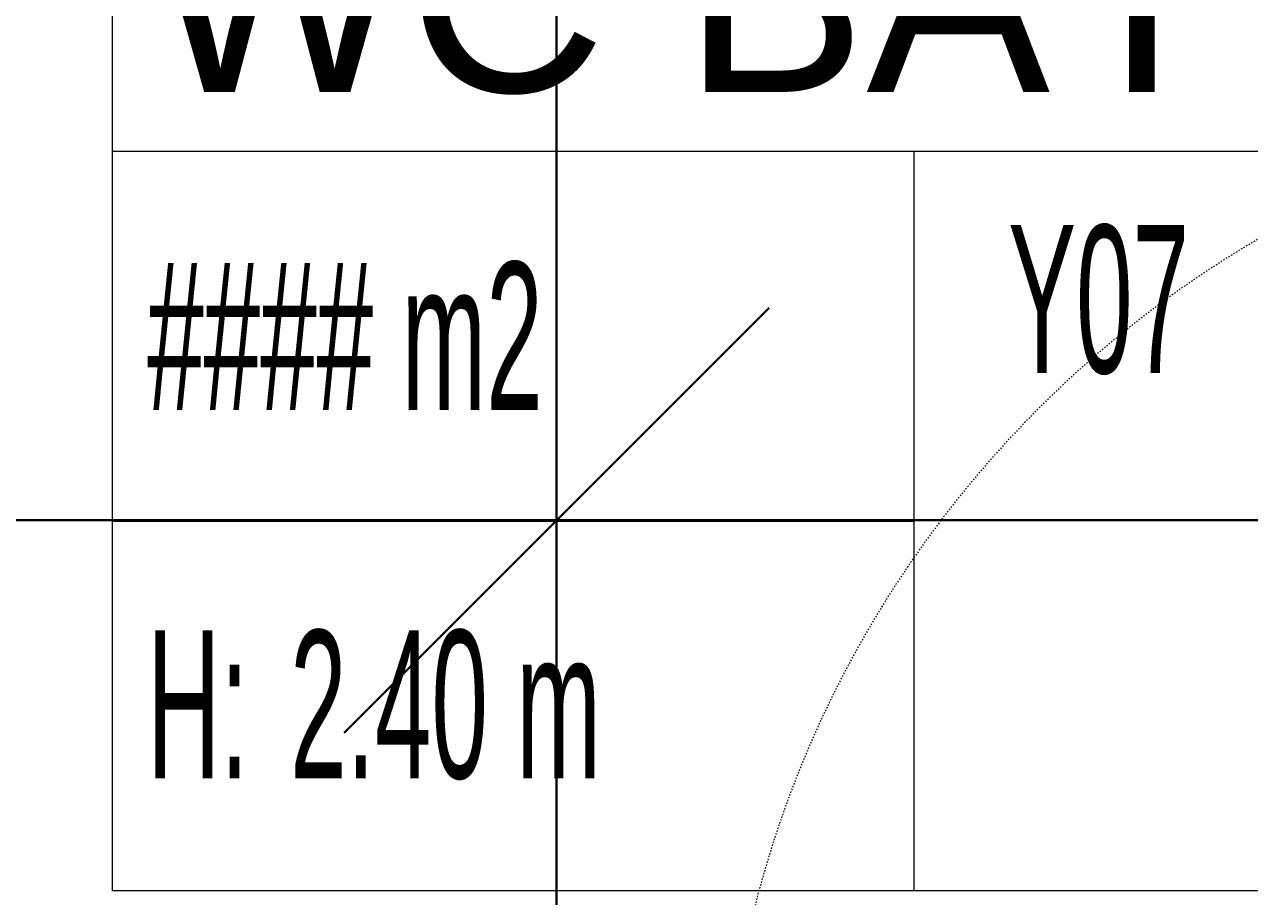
# Model space of a CAD drawing. Extents: x -3709 to 34962, y 0 to 8245.
# Drawn here: x 17288.2 to 17381.4, y 3308.2 to 3374.5 of the extents above; entities that cross this region are included whole.
import ezdxf
from ezdxf.enums import TextEntityAlignment as Align

# ---------------------------------------------------------------- set-up
doc = ezdxf.new("R2010")
doc.units = 0
doc.linetypes.add('DOT2', pattern=[0.125, 0, -0.125])
doc.layers.get('0').update_dxf_attribs({"color": 9, "lineweight": 9})
for name, color, linetype, lineweight in [('10', 9, 'Continuous', 9), ('20', 9, 'DOT2', 9), ('21_MAHAL', 9, 'Continuous', 9), ('E-MODÜL HATTI', 6, 'Continuous', 30), ('E-YAZI', 7, 'Continuous', 30)]:
    doc.layers.add(name, color=color, linetype=linetype, lineweight=lineweight)
doc.styles.add('Arial', font='arial.ttf', dxfattribs={"height": 2.5})
doc.styles.add('MuuM_TEXT-STANDART', font='ARIALN.TTF')

# ---------------------------------------------------------------- blocks, each defined once
blk = doc.blocks.new('P-AH-01-10')
at = {"layer": '20'}
blk.add_arc((-9.182, -13.217), 82.288, 179.91894, 269.41676, dxfattribs=at)
blk = doc.blocks.new('0_roomno2')
blk.add_lwpolyline([(19.375, -10.5), (0, -10.5), (0, 0), (19.375, 0)], close=True)
for points in [[(0, -3), (19.375, -3)], [(8.125, -3), (8.125, -10.5)], [(0, -6.75), (8.125, -6.75)]]:
    blk.add_lwpolyline(points)
at = {"style": 'MuuM_TEXT-STANDART', "width": 0.6}
blk.add_text('H:', height=1.5, dxfattribs=at).set_placement((0.35, -8.608), align=Align.MIDDLE_LEFT)
at = {"style": 'Arial'}
blk.add_attdef('ODANO', (0, 1.17), '', height=2, dxfattribs=at)
blk.add_attdef('MEKANADI', text='', height=2, dxfattribs=at).set_placement((0.35, -3), align=Align.BOTTOM_LEFT)
at = {"style": 'MuuM_TEXT-STANDART', "width": 0.6}
for tag, p in [('YER01', (10, -4.5)), ('TAVAN01', (13.75, -4.5)), ('DUVAR01', (17.5, -4.5)), ('YER02', (10, -6.75)), ('TAVAN02', (13.75, -6.75)), ('DUVAR02', (17.5, -6.75)), ('YER03', (10, -9)), ('TAVAN03', (13.75, -9)), ('DUVAR03', (17.5, -9))]:
    blk.add_attdef(tag, text='', height=1.5, dxfattribs=at).set_placement(p, align=Align.MIDDLE_CENTER)
for tag, p in [('M2', (0.35, -4.875)), ('TEMIZTAVANYUKSEKLIGI', (1.8, -8.608))]:
    blk.add_attdef(tag, text='', height=1.5, dxfattribs=at).set_placement(p, align=Align.MIDDLE_LEFT)

msp = doc.modelspace()

# ---------------------------------------------------------------- linework, layer by layer
at = {"layer": 'E-MODÜL HATTI', "ltscale": 50}
msp.add_line((17328.69, 3452.5), (17328.69, 3257.894), dxfattribs=at)
at = {"layer": 'E-YAZI', "color": 3}
for p, q in [((17344.852, 3352.968), (17312.527, 3320.643)), ((17423.192, 3336.806), (17188.505, 3336.806))]:
    msp.add_line(p, q, dxfattribs=at)

# ---------------------------------------------------------------- block references
at = {"layer": '10', "rotation": 270}
msp.add_blockref('P-AH-01-10', (17436.738, 3277.921), dxfattribs=at)
at = {"layer": '21_MAHAL'}
ref = msp.add_blockref('0_roomno2', (17294.925, 3387.37), dxfattribs=dict(at, xscale=7.5, yscale=7.5, zscale=7.5))
ref.add_attrib('MEKANADI', 'WC BAY', dxfattribs={"layer": '0', "height": 15, "style": 'Arial'}).set_placement((17297.55, 3364.87), align=Align.BOTTOM_LEFT)
ref.add_attrib('M2', '#### m2', dxfattribs={"layer": '0', "height": 11.25, "style": 'MuuM_TEXT-STANDART', "width": 0.6}).set_placement((17297.55, 3350.808), align=Align.MIDDLE_LEFT)
ref.add_attrib('TEMIZTAVANYUKSEKLIGI', '2.40 m', dxfattribs={"layer": '0', "height": 11.25, "style": 'MuuM_TEXT-STANDART', "width": 0.6}).set_placement((17308.425, 3322.811), align=Align.MIDDLE_LEFT)
ref.add_attrib('YER01', 'Y07', dxfattribs={"layer": '0', "height": 11.25, "style": 'MuuM_TEXT-STANDART', "width": 0.6}).set_placement((17369.925, 3353.62), align=Align.MIDDLE_CENTER)

doc.saveas('drawing.dxf')
